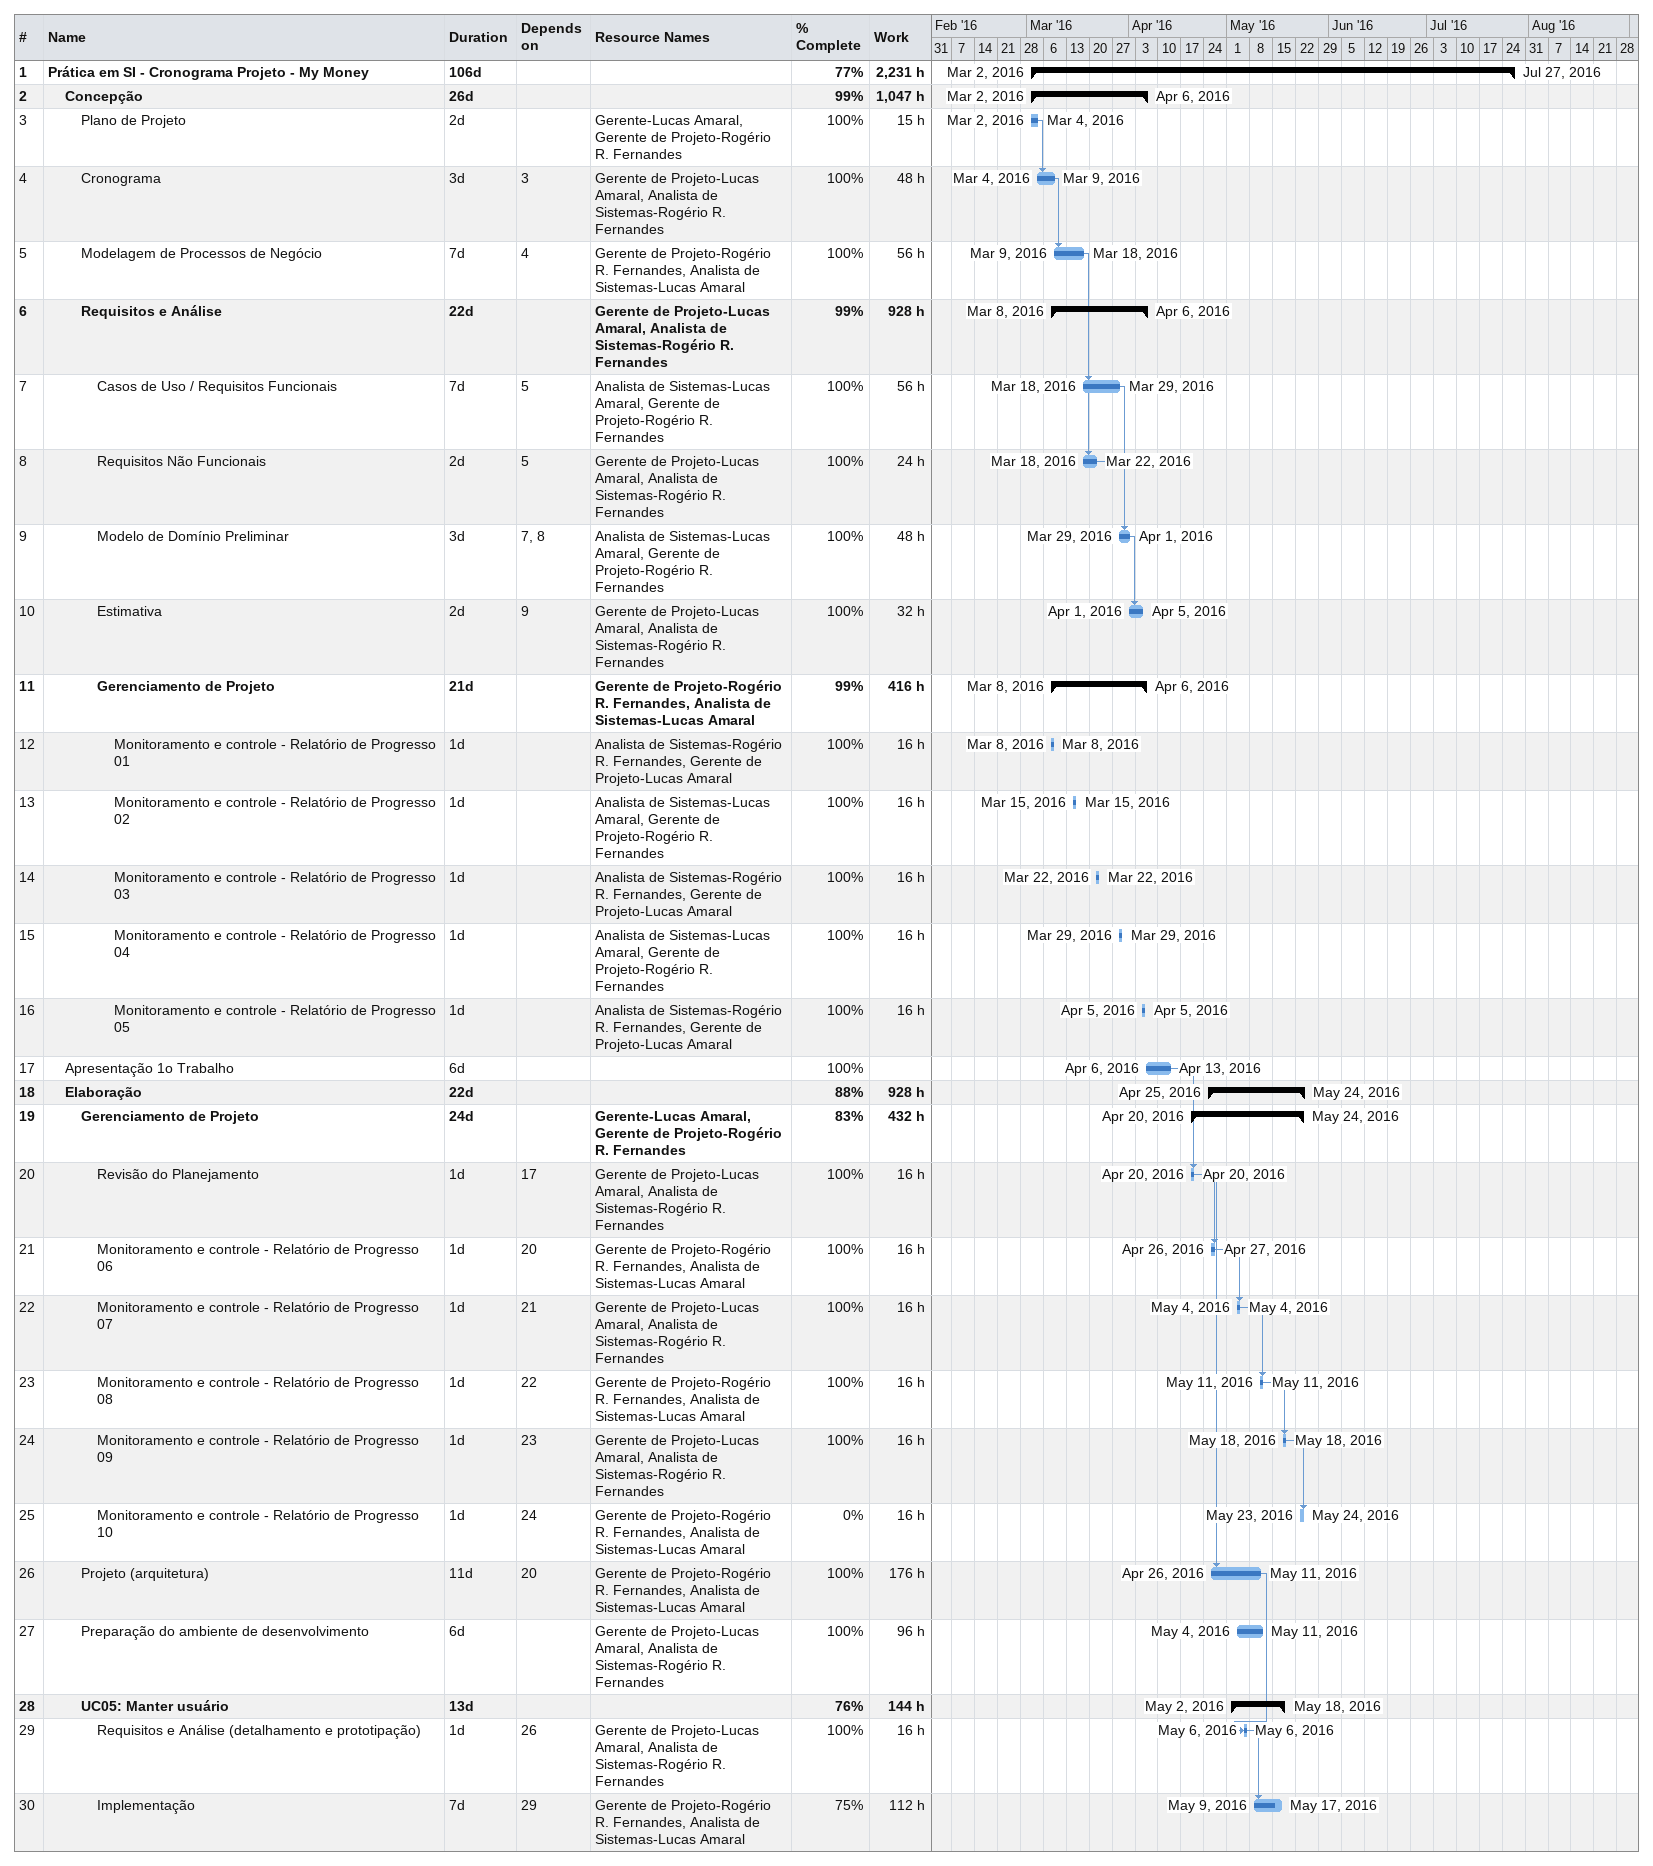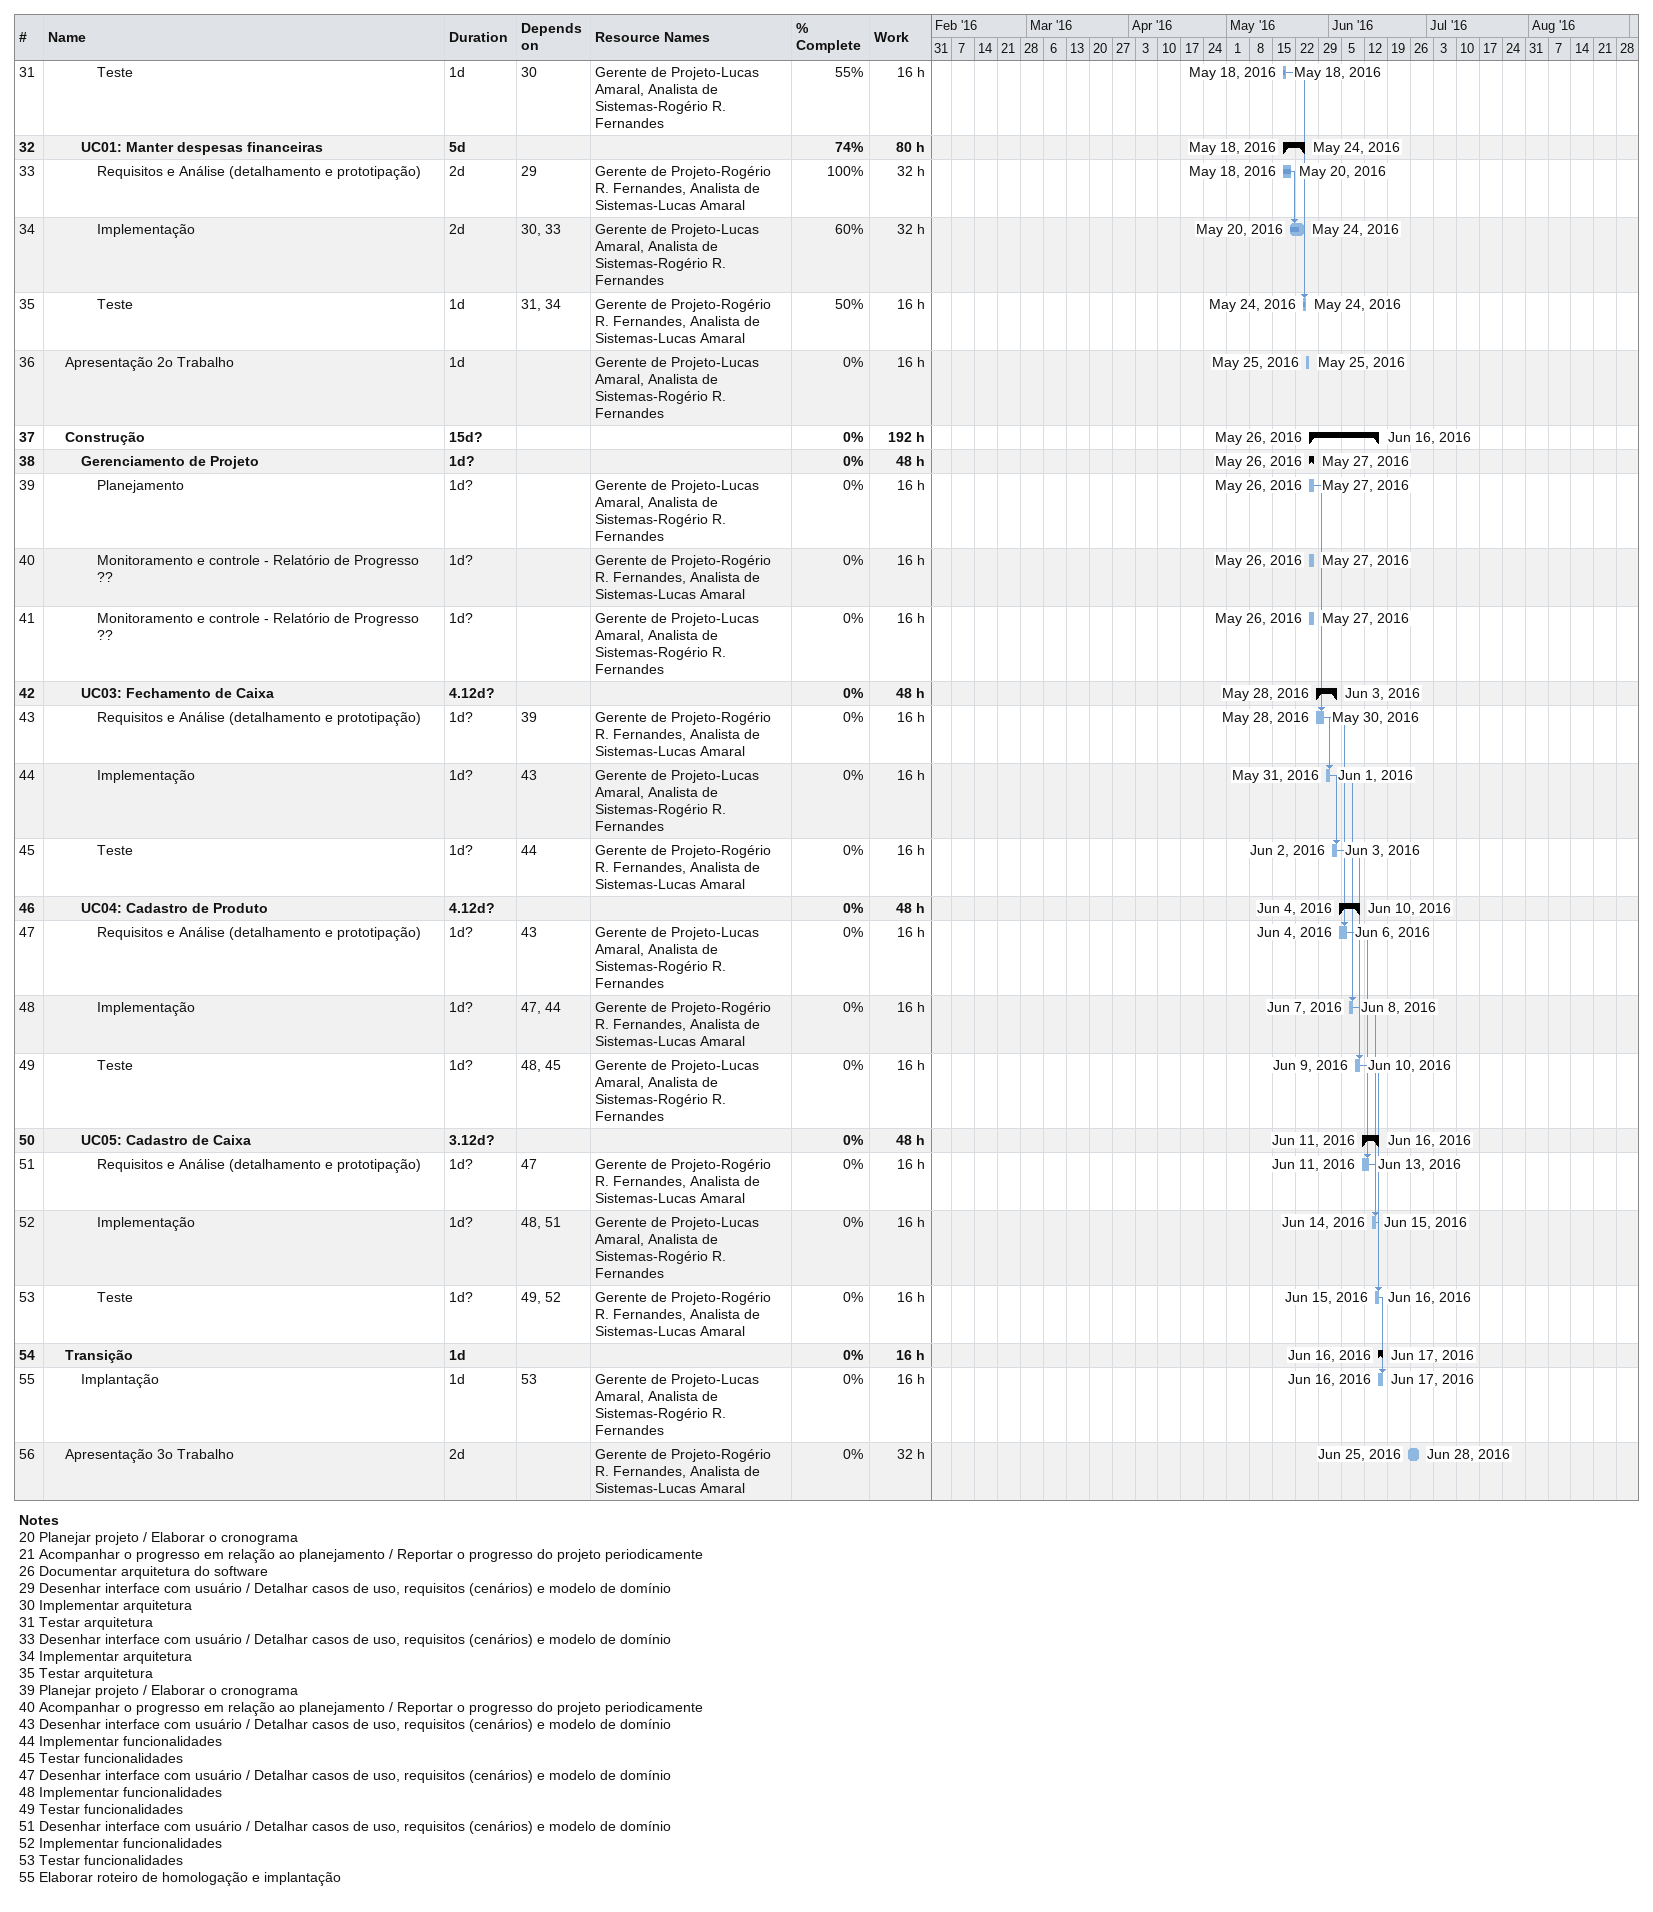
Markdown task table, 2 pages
| ID | Level | Task | Duration | Start | Finish | Predecessors | Resources | % complete | Work (h) |
|---|---|---|---|---|---|---|---|---|---|
| 1 | 1 | **Prática em SI - Cronograma Projeto - My Money** | 106d | 2016-03-02 | 2016-07-27 |  |  | 77 | 2231 |
| 2 | 2 | **Concepção** | 26d | 2016-03-02 | 2016-04-06 |  |  | 99 | 1047 |
| 3 | 3 | Plano de Projeto | 2d | 2016-03-02 | 2016-03-04 |  | Gerente-Lucas Amaral, Gerente de Projeto-Rogério R. Fernandes | 100 | 15 |
| 4 | 3 | Cronograma | 3d | 2016-03-04 | 2016-03-09 | 3 | Gerente de Projeto-Lucas Amaral, Analista de Sistemas-Rogério R. Fernandes | 100 | 48 |
| 5 | 3 | Modelagem de Processos de Negócio | 7d | 2016-03-09 | 2016-03-18 | 4 | Gerente de Projeto-Rogério R. Fernandes, Analista de Sistemas-Lucas Amaral | 100 | 56 |
| 6 | 3 | **Requisitos e Análise** | 22d | 2016-03-08 | 2016-04-06 |  | Gerente de Projeto-Lucas Amaral, Analista de Sistemas-Rogério R. Fernandes | 99 | 928 |
| 7 | 4 | Casos de Uso / Requisitos Funcionais | 7d | 2016-03-18 | 2016-03-29 | 5 | Analista de Sistemas-Lucas Amaral, Gerente de Projeto-Rogério R. Fernandes | 100 | 56 |
| 8 | 4 | Requisitos Não Funcionais | 2d | 2016-03-18 | 2016-03-22 | 5 | Gerente de Projeto-Lucas Amaral, Analista de Sistemas-Rogério R. Fernandes | 100 | 24 |
| 9 | 4 | Modelo de Domínio Preliminar | 3d | 2016-03-29 | 2016-04-01 | 7, 8 | Analista de Sistemas-Lucas Amaral, Gerente de Projeto-Rogério R. Fernandes | 100 | 48 |
| 10 | 4 | Estimativa | 2d | 2016-04-01 | 2016-04-05 | 9 | Gerente de Projeto-Lucas Amaral, Analista de Sistemas-Rogério R. Fernandes | 100 | 32 |
| 11 | 4 | **Gerenciamento de Projeto** | 21d | 2016-03-08 | 2016-04-06 |  | Gerente de Projeto-Rogério R. Fernandes, Analista de Sistemas-Lucas Amaral | 99 | 416 |
| 12 | 5 | Monitoramento e controle - Relatório de Progresso 01 | 1d | 2016-03-08 | 2016-03-08 |  | Analista de Sistemas-Rogério R. Fernandes, Gerente de Projeto-Lucas Amaral | 100 | 16 |
| 13 | 5 | Monitoramento e controle - Relatório de Progresso 02 | 1d | 2016-03-15 | 2016-03-15 |  | Analista de Sistemas-Lucas Amaral, Gerente de Projeto-Rogério R. Fernandes | 100 | 16 |
| 14 | 5 | Monitoramento e controle - Relatório de Progresso 03 | 1d | 2016-03-22 | 2016-03-22 |  | Analista de Sistemas-Rogério R. Fernandes, Gerente de Projeto-Lucas Amaral | 100 | 16 |
| 15 | 5 | Monitoramento e controle - Relatório de Progresso 04 | 1d | 2016-03-29 | 2016-03-29 |  | Analista de Sistemas-Lucas Amaral, Gerente de Projeto-Rogério R. Fernandes | 100 | 16 |
| 16 | 5 | Monitoramento e controle - Relatório de Progresso 05 | 1d | 2016-04-05 | 2016-04-05 |  | Analista de Sistemas-Rogério R. Fernandes, Gerente de Projeto-Lucas Amaral | 100 | 16 |
| 17 | 2 | Apresentação 1o Trabalho | 6d | 2016-04-06 | 2016-04-13 |  |  | 100 |  |
| 18 | 2 | **Elaboração** | 22d | 2016-04-25 | 2016-05-24 |  |  | 88 | 928 |
| 19 | 3 | **Gerenciamento de Projeto** | 24d | 2016-04-20 | 2016-05-24 |  | Gerente-Lucas Amaral, Gerente de Projeto-Rogério R. Fernandes | 83 | 432 |
| 20 | 4 | Revisão do Planejamento | 1d | 2016-04-20 | 2016-04-20 | 17 | Gerente de Projeto-Lucas Amaral, Analista de Sistemas-Rogério R. Fernandes | 100 | 16 |
| 21 | 4 | Monitoramento e controle - Relatório de Progresso 06 | 1d | 2016-04-26 | 2016-04-27 | 20 | Gerente de Projeto-Rogério R. Fernandes, Analista de Sistemas-Lucas Amaral | 100 | 16 |
| 22 | 4 | Monitoramento e controle - Relatório de Progresso 07 | 1d | 2016-05-04 | 2016-05-04 | 21 | Gerente de Projeto-Lucas Amaral, Analista de Sistemas-Rogério R. Fernandes | 100 | 16 |
| 23 | 4 | Monitoramento e controle - Relatório de Progresso 08 | 1d | 2016-05-11 | 2016-05-11 | 22 | Gerente de Projeto-Rogério R. Fernandes, Analista de Sistemas-Lucas Amaral | 100 | 16 |
| 24 | 4 | Monitoramento e controle - Relatório de Progresso 09 | 1d | 2016-05-18 | 2016-05-18 | 23 | Gerente de Projeto-Lucas Amaral, Analista de Sistemas-Rogério R. Fernandes | 100 | 16 |
| 25 | 4 | Monitoramento e controle - Relatório de Progresso 10 | 1d | 2016-05-23 | 2016-05-24 | 24 | Gerente de Projeto-Rogério R. Fernandes, Analista de Sistemas-Lucas Amaral | 0 | 16 |
| 26 | 3 | Projeto (arquitetura) | 11d | 2016-04-26 | 2016-05-11 | 20 | Gerente de Projeto-Rogério R. Fernandes, Analista de Sistemas-Lucas Amaral | 100 | 176 |
| 27 | 3 | Preparação do ambiente de desenvolvimento | 6d | 2016-05-04 | 2016-05-11 |  | Gerente de Projeto-Lucas Amaral, Analista de Sistemas-Rogério R. Fernandes | 100 | 96 |
| 28 | 3 | **UC05: Manter usuário** | 13d | 2016-05-02 | 2016-05-18 |  |  | 76 | 144 |
| 29 | 4 | Requisitos e Análise (detalhamento e prototipação) | 1d | 2016-05-06 | 2016-05-06 | 26 | Gerente de Projeto-Lucas Amaral, Analista de Sistemas-Rogério R. Fernandes | 100 | 16 |
| 30 | 4 | Implementação | 7d | 2016-05-09 | 2016-05-17 | 29 | Gerente de Projeto-Rogério R. Fernandes, Analista de Sistemas-Lucas Amaral | 75 | 112 |
| 31 | 4 | Teste | 1d | 2016-05-18 | 2016-05-18 | 30 | Gerente de Projeto-Lucas Amaral, Analista de Sistemas-Rogério R. Fernandes | 55 | 16 |
| 32 | 3 | **UC01: Manter despesas financeiras** | 5d | 2016-05-18 | 2016-05-24 |  |  | 74 | 80 |
| 33 | 4 | Requisitos e Análise (detalhamento e prototipação) | 2d | 2016-05-18 | 2016-05-20 | 29 | Gerente de Projeto-Rogério R. Fernandes, Analista de Sistemas-Lucas Amaral | 100 | 32 |
| 34 | 4 | Implementação | 2d | 2016-05-20 | 2016-05-24 | 30, 33 | Gerente de Projeto-Lucas Amaral, Analista de Sistemas-Rogério R. Fernandes | 60 | 32 |
| 35 | 4 | Teste | 1d | 2016-05-24 | 2016-05-24 | 31, 34 | Gerente de Projeto-Rogério R. Fernandes, Analista de Sistemas-Lucas Amaral | 50 | 16 |
| 36 | 2 | Apresentação 2o Trabalho | 1d | 2016-05-25 | 2016-05-25 |  | Gerente de Projeto-Lucas Amaral, Analista de Sistemas-Rogério R. Fernandes | 0 | 16 |
| 37 | 2 | **Construção** | 15d? | 2016-05-26 | 2016-06-16 |  |  | 0 | 192 |
| 38 | 3 | **Gerenciamento de Projeto** | 1d? | 2016-05-26 | 2016-05-27 |  |  | 0 | 48 |
| 39 | 4 | Planejamento | 1d? | 2016-05-26 | 2016-05-27 |  | Gerente de Projeto-Lucas Amaral, Analista de Sistemas-Rogério R. Fernandes | 0 | 16 |
| 40 | 4 | Monitoramento e controle - Relatório de Progresso ?? | 1d? | 2016-05-26 | 2016-05-27 |  | Gerente de Projeto-Rogério R. Fernandes, Analista de Sistemas-Lucas Amaral | 0 | 16 |
| 41 | 4 | Monitoramento e controle - Relatório de Progresso ?? | 1d? | 2016-05-26 | 2016-05-27 |  | Gerente de Projeto-Lucas Amaral, Analista de Sistemas-Rogério R. Fernandes | 0 | 16 |
| 42 | 3 | **UC03: Fechamento de Caixa** | 4.12d? | 2016-05-28 | 2016-06-03 |  |  | 0 | 48 |
| 43 | 4 | Requisitos e Análise (detalhamento e prototipação) | 1d? | 2016-05-28 | 2016-05-30 | 39 | Gerente de Projeto-Rogério R. Fernandes, Analista de Sistemas-Lucas Amaral | 0 | 16 |
| 44 | 4 | Implementação | 1d? | 2016-05-31 | 2016-06-01 | 43 | Gerente de Projeto-Lucas Amaral, Analista de Sistemas-Rogério R. Fernandes | 0 | 16 |
| 45 | 4 | Teste | 1d? | 2016-06-02 | 2016-06-03 | 44 | Gerente de Projeto-Rogério R. Fernandes, Analista de Sistemas-Lucas Amaral | 0 | 16 |
| 46 | 3 | **UC04: Cadastro de Produto** | 4.12d? | 2016-06-04 | 2016-06-10 |  |  | 0 | 48 |
| 47 | 4 | Requisitos e Análise (detalhamento e prototipação) | 1d? | 2016-06-04 | 2016-06-06 | 43 | Gerente de Projeto-Lucas Amaral, Analista de Sistemas-Rogério R. Fernandes | 0 | 16 |
| 48 | 4 | Implementação | 1d? | 2016-06-07 | 2016-06-08 | 47, 44 | Gerente de Projeto-Rogério R. Fernandes, Analista de Sistemas-Lucas Amaral | 0 | 16 |
| 49 | 4 | Teste | 1d? | 2016-06-09 | 2016-06-10 | 48, 45 | Gerente de Projeto-Lucas Amaral, Analista de Sistemas-Rogério R. Fernandes | 0 | 16 |
| 50 | 3 | **UC05: Cadastro de Caixa** | 3.12d? | 2016-06-11 | 2016-06-16 |  |  | 0 | 48 |
| 51 | 4 | Requisitos e Análise (detalhamento e prototipação) | 1d? | 2016-06-11 | 2016-06-13 | 47 | Gerente de Projeto-Rogério R. Fernandes, Analista de Sistemas-Lucas Amaral | 0 | 16 |
| 52 | 4 | Implementação | 1d? | 2016-06-14 | 2016-06-15 | 48, 51 | Gerente de Projeto-Lucas Amaral, Analista de Sistemas-Rogério R. Fernandes | 0 | 16 |
| 53 | 4 | Teste | 1d? | 2016-06-15 | 2016-06-16 | 49, 52 | Gerente de Projeto-Rogério R. Fernandes, Analista de Sistemas-Lucas Amaral | 0 | 16 |
| 54 | 2 | **Transição** | 1d | 2016-06-16 | 2016-06-17 |  |  | 0 | 16 |
| 55 | 3 | Implantação | 1d | 2016-06-16 | 2016-06-17 | 53 | Gerente de Projeto-Lucas Amaral, Analista de Sistemas-Rogério R. Fernandes | 0 | 16 |
| 56 | 2 | Apresentação 3o Trabalho | 2d | 2016-06-25 | 2016-06-28 |  | Gerente de Projeto-Rogério R. Fernandes, Analista de Sistemas-Lucas Amaral | 0 | 32 |

Notes
- 20: Planejar projeto / Elaborar o cronograma
- 21: Acompanhar o progresso em relação ao planejamento / Reportar o progresso do projeto periodicamente
- 26: Documentar arquitetura do software
- 29: Desenhar interface com usuário / Detalhar casos de uso, requisitos (cenários) e modelo de domínio
- 30: Implementar arquitetura
- 31: Testar arquitetura
- 33: Desenhar interface com usuário / Detalhar casos de uso, requisitos (cenários) e modelo de domínio
- 34: Implementar arquitetura
- 35: Testar arquitetura
- 39: Planejar projeto / Elaborar o cronograma
- 40: Acompanhar o progresso em relação ao planejamento / Reportar o progresso do projeto periodicamente
- 43: Desenhar interface com usuário / Detalhar casos de uso, requisitos (cenários) e modelo de domínio
- 44: Implementar funcionalidades
- 45: Testar funcionalidades
- 47: Desenhar interface com usuário / Detalhar casos de uso, requisitos (cenários) e modelo de domínio
- 48: Implementar funcionalidades
- 49: Testar funcionalidades
- 51: Desenhar interface com usuário / Detalhar casos de uso, requisitos (cenários) e modelo de domínio
- 52: Implementar funcionalidades
- 53: Testar funcionalidades
- 55: Elaborar roteiro de homologação e implantação
